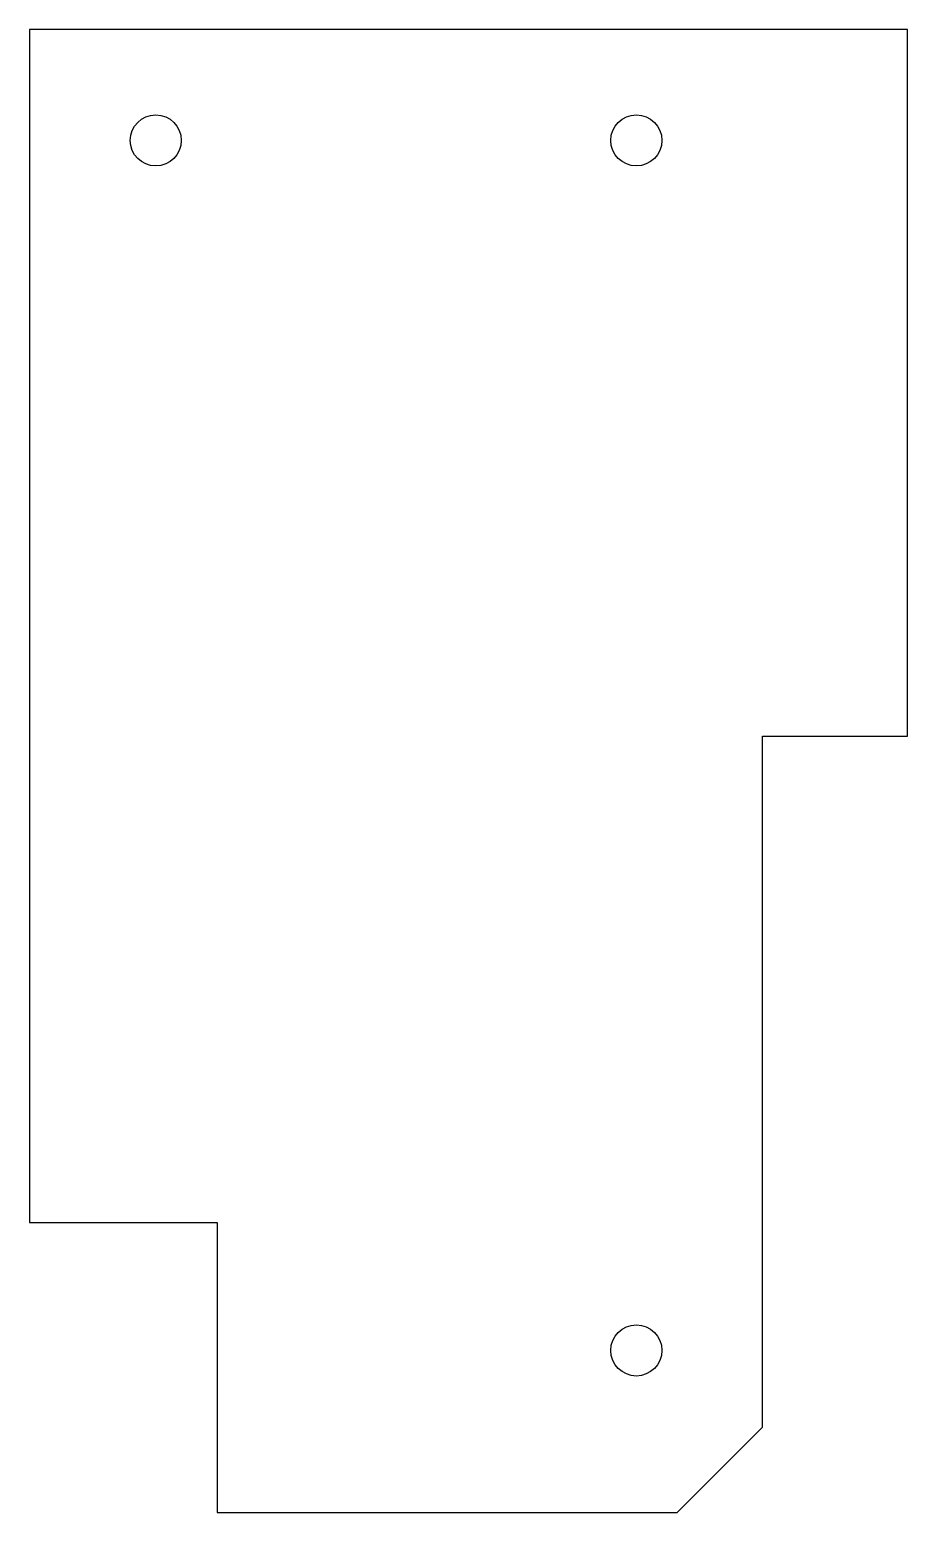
# Model space of a CAD drawing. Extents: x 0 to 2.58, y 0 to 4.35.
import ezdxf

# ---------------------------------------------------------------- set-up
doc = ezdxf.new("R2010")
doc.units = 0
doc.layers.add('20', color=7, linetype='CONTINUOUS')

msp = doc.modelspace()

# ---------------------------------------------------------------- linework, layer by layer
at = {"layer": '20'}
for p, q in [((2.575, 4.35), (0, 4.35)), ((0, 4.35), (0, 0.85)), ((2.575, 2.2775), (2.575, 4.35)), ((2.15, 0.25), (2.15, 2.2775)), ((2.15, 2.2775), (2.575, 2.2775)), ((0, 0.85), (0.55, 0.85)), ((0.55, 0.85), (0.55, 0)), ((1.9, 0), (2.15, 0.25)), ((0.55, 0), (1.9, 0))]:
    msp.add_line(p, q, dxfattribs=at)
for centre in [(0.37, 4.025), (1.78, 4.025), (1.78, 0.475)]:
    msp.add_circle(centre, 0.075, dxfattribs=at)

doc.saveas('drawing.dxf')
